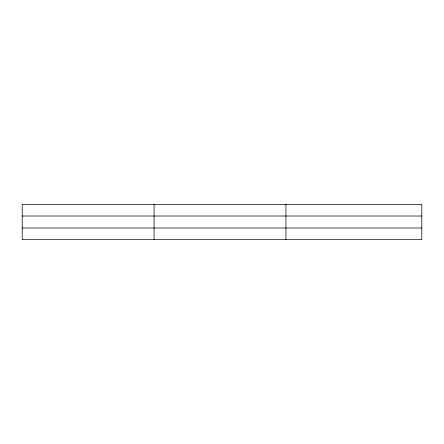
<?xml version="1.0" encoding="UTF-8"?>
<svg xmlns="http://www.w3.org/2000/svg" width="444" height="444" viewBox="0 0 444 444"><rect width="100%" height="100%" fill="white"/><g stroke="black" fill="none" stroke-linecap="round" stroke-linejoin="round"><path stroke-width="0.67" d="M154.068 239.61L154.068 204.39M285.936 239.61L285.936 204.39M421.8 216.012L421.8 204.39L22.2 204.39L22.2 239.61L421.8 239.61L421.8 216.012L22.2 216.012M22.2 227.988L421.8 227.988"/></g></svg>
